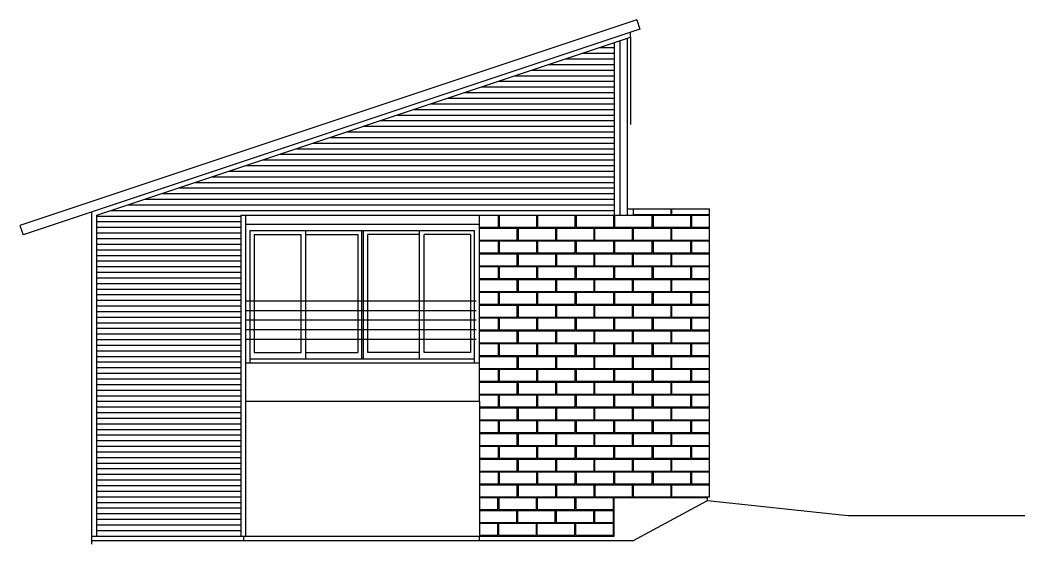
# Model space of a CAD drawing. Header units: inches. Extents: x 1334 to 5975, y 1498 to 3235.
# Drawn here: x 2204 to 2826, y 2222 to 2548 of the extents above; entities that cross this region are included whole.
import ezdxf

# ---------------------------------------------------------------- set-up
doc = ezdxf.new("R2010")
doc.units = ezdxf.units.IN
doc.header["$MEASUREMENT"] = 0
for name, color, linetype in [('blocks', 251, 'Continuous'), ('e1', 253, 'Continuous'), ('e2', 251, 'Continuous'), ('walls', 7, 'Continuous')]:
    doc.layers.add(name, color=color, linetype=linetype)

msp = doc.modelspace()

# ---------------------------------------------------------------- linework, layer by layer
at = {"layer": 'blocks'}
for p, q in [((2586.34, 2427.19), (2586.34, 2430.69)), ((2609.84, 2427.19), (2609.84, 2430.69)), ((2610.34, 2427.19), (2610.34, 2430.69)), ((2502.09, 2419.19), (2502.09, 2426.69)), ((2502.59, 2426.69), (2502.59, 2419.19)), ((2526.09, 2419.19), (2526.09, 2426.69)), ((2526.59, 2426.69), (2526.59, 2419.19)), ((2550.09, 2419.19), (2550.09, 2426.69)), ((2550.59, 2426.69), (2550.59, 2419.19)), ((2574.09, 2419.19), (2574.09, 2426.69)), ((2574.59, 2426.69), (2574.59, 2419.19)), ((2582.59, 2426.69), (2598.09, 2426.69)), ((2586.34, 2427.19), (2609.84, 2427.19)), ((2598.09, 2419.19), (2598.09, 2426.69)), ((2598.59, 2426.69), (2622.09, 2426.69)), ((2598.59, 2426.69), (2598.59, 2419.19)), ((2610.34, 2427.19), (2633.84, 2427.19)), ((2622.09, 2419.19), (2622.09, 2426.69)), ((2622.59, 2426.69), (2633.84, 2426.69)), ((2622.59, 2426.69), (2622.59, 2419.19)), ((2490.34, 2419.19), (2502.09, 2419.19)), ((2490.34, 2418.69), (2513.84, 2418.69)), ((2502.59, 2419.19), (2526.09, 2419.19)), ((2513.84, 2411.19), (2513.84, 2418.69)), ((2514.34, 2418.69), (2514.34, 2411.19)), ((2514.34, 2418.69), (2537.84, 2418.69)), ((2526.59, 2419.19), (2550.09, 2419.19)), ((2537.84, 2411.19), (2537.84, 2418.69)), ((2538.34, 2418.69), (2561.84, 2418.69)), ((2538.34, 2418.69), (2538.34, 2411.19)), ((2550.59, 2419.19), (2574.09, 2419.19)), ((2561.84, 2411.19), (2561.84, 2418.69)), ((2562.34, 2411.19), (2562.34, 2418.69)), ((2562.34, 2418.69), (2585.84, 2418.69)), ((2574.59, 2419.19), (2598.09, 2419.19)), ((2585.84, 2411.19), (2585.84, 2418.69)), ((2586.34, 2418.69), (2609.84, 2418.69)), ((2586.34, 2411.19), (2586.34, 2418.69)), ((2598.59, 2419.19), (2622.09, 2419.19)), ((2609.84, 2411.19), (2609.84, 2418.69)), ((2610.34, 2411.19), (2610.34, 2418.69)), ((2610.34, 2418.69), (2633.84, 2418.69)), ((2622.59, 2419.19), (2633.84, 2419.19)), ((2490.34, 2411.19), (2513.84, 2411.19)), ((2490.34, 2410.69), (2502.09, 2410.69)), ((2502.09, 2403.19), (2502.09, 2410.69)), ((2502.59, 2410.69), (2526.09, 2410.69)), ((2502.59, 2410.69), (2502.59, 2403.19)), ((2514.34, 2411.19), (2537.84, 2411.19)), ((2526.09, 2403.19), (2526.09, 2410.69)), ((2526.59, 2410.69), (2550.09, 2410.69)), ((2526.59, 2410.69), (2526.59, 2403.19)), ((2538.34, 2411.19), (2561.84, 2411.19)), ((2550.09, 2403.19), (2550.09, 2410.69)), ((2550.59, 2410.69), (2574.09, 2410.69)), ((2550.59, 2410.69), (2550.59, 2403.19)), ((2562.34, 2411.19), (2585.84, 2411.19)), ((2574.09, 2403.19), (2574.09, 2410.69)), ((2574.59, 2410.69), (2574.59, 2403.19)), ((2574.59, 2410.69), (2598.09, 2410.69)), ((2586.34, 2411.19), (2609.84, 2411.19)), ((2598.09, 2403.19), (2598.09, 2410.69)), ((2598.59, 2410.69), (2622.09, 2410.69)), ((2598.59, 2410.69), (2598.59, 2403.19)), ((2610.34, 2411.19), (2633.84, 2411.19)), ((2622.09, 2403.19), (2622.09, 2410.69)), ((2622.59, 2410.69), (2622.59, 2403.19)), ((2622.59, 2410.69), (2633.84, 2410.69)), ((2490.34, 2403.19), (2502.09, 2403.19)), ((2502.59, 2403.19), (2526.09, 2403.19)), ((2526.59, 2403.19), (2550.09, 2403.19)), ((2550.59, 2403.19), (2574.09, 2403.19)), ((2574.59, 2403.19), (2598.09, 2403.19)), ((2598.59, 2403.19), (2622.09, 2403.19)), ((2622.59, 2403.19), (2633.84, 2403.19)), ((2490.34, 2402.69), (2513.84, 2402.69)), ((2513.84, 2395.19), (2513.84, 2402.69)), ((2514.34, 2402.69), (2514.34, 2395.19)), ((2514.34, 2402.69), (2537.84, 2402.69)), ((2537.84, 2395.19), (2537.84, 2402.69)), ((2538.34, 2402.69), (2561.84, 2402.69)), ((2538.34, 2402.69), (2538.34, 2395.19)), ((2561.84, 2395.19), (2561.84, 2402.69)), ((2562.34, 2395.19), (2562.34, 2402.69)), ((2562.34, 2402.69), (2585.84, 2402.69)), ((2585.84, 2395.19), (2585.84, 2402.69)), ((2586.34, 2402.69), (2609.84, 2402.69)), ((2586.34, 2395.19), (2586.34, 2402.69)), ((2609.84, 2395.19), (2609.84, 2402.69)), ((2610.34, 2395.19), (2610.34, 2402.69)), ((2610.34, 2402.69), (2633.84, 2402.69)), ((2490.34, 2395.19), (2513.84, 2395.19)), ((2490.34, 2394.69), (2502.09, 2394.69)), ((2502.09, 2387.19), (2502.09, 2394.69)), ((2502.59, 2394.69), (2526.09, 2394.69)), ((2502.59, 2394.69), (2502.59, 2387.19)), ((2514.34, 2395.19), (2537.84, 2395.19)), ((2526.09, 2387.19), (2526.09, 2394.69)), ((2526.59, 2394.69), (2526.59, 2387.19)), ((2526.59, 2394.69), (2550.09, 2394.69)), ((2538.34, 2395.19), (2561.84, 2395.19)), ((2550.09, 2387.19), (2550.09, 2394.69)), ((2550.59, 2394.69), (2550.59, 2387.19)), ((2550.59, 2394.69), (2574.09, 2394.69)), ((2562.34, 2395.19), (2585.84, 2395.19)), ((2574.09, 2387.19), (2574.09, 2394.69)), ((2574.59, 2394.69), (2574.59, 2387.19)), ((2574.59, 2394.69), (2598.09, 2394.69)), ((2586.34, 2395.19), (2609.84, 2395.19)), ((2598.09, 2387.19), (2598.09, 2394.69)), ((2598.59, 2394.69), (2622.09, 2394.69)), ((2598.59, 2394.69), (2598.59, 2387.19)), ((2610.34, 2395.19), (2633.84, 2395.19)), ((2622.09, 2387.19), (2622.09, 2394.69)), ((2622.59, 2394.69), (2622.59, 2387.19)), ((2622.59, 2394.69), (2633.84, 2394.69)), ((2490.34, 2387.19), (2502.09, 2387.19)), ((2490.34, 2386.69), (2513.84, 2386.69)), ((2502.59, 2387.19), (2526.09, 2387.19)), ((2513.84, 2379.19), (2513.84, 2386.69)), ((2514.34, 2386.69), (2537.84, 2386.69)), ((2514.34, 2386.69), (2514.34, 2379.19)), ((2526.59, 2387.19), (2550.09, 2387.19)), ((2537.84, 2379.19), (2537.84, 2386.69)), ((2538.34, 2386.69), (2561.84, 2386.69)), ((2538.34, 2386.69), (2538.34, 2379.19)), ((2550.59, 2387.19), (2574.09, 2387.19)), ((2561.84, 2379.19), (2561.84, 2386.69)), ((2562.34, 2386.69), (2585.84, 2386.69)), ((2562.34, 2379.19), (2562.34, 2386.69)), ((2574.59, 2387.19), (2598.09, 2387.19)), ((2585.84, 2379.19), (2585.84, 2386.69)), ((2586.34, 2386.69), (2609.84, 2386.69)), ((2586.34, 2379.19), (2586.34, 2386.69)), ((2598.59, 2387.19), (2622.09, 2387.19)), ((2609.84, 2379.19), (2609.84, 2386.69)), ((2610.34, 2386.69), (2633.84, 2386.69)), ((2610.34, 2379.19), (2610.34, 2386.69)), ((2622.59, 2387.19), (2633.84, 2387.19)), ((2490.34, 2379.19), (2513.84, 2379.19)), ((2490.34, 2378.69), (2502.09, 2378.69)), ((2502.09, 2371.19), (2502.09, 2378.69)), ((2502.59, 2378.69), (2526.09, 2378.69)), ((2502.59, 2378.69), (2502.59, 2371.19)), ((2514.34, 2379.19), (2537.84, 2379.19)), ((2526.09, 2371.19), (2526.09, 2378.69)), ((2526.59, 2378.69), (2526.59, 2371.19)), ((2526.59, 2378.69), (2550.09, 2378.69)), ((2538.34, 2379.19), (2561.84, 2379.19)), ((2550.09, 2371.19), (2550.09, 2378.69)), ((2550.59, 2378.69), (2574.09, 2378.69)), ((2550.59, 2378.69), (2550.59, 2371.19)), ((2562.34, 2379.19), (2585.84, 2379.19)), ((2574.09, 2371.19), (2574.09, 2378.69)), ((2574.59, 2378.69), (2574.59, 2371.19)), ((2574.59, 2378.69), (2598.09, 2378.69)), ((2586.34, 2379.19), (2609.84, 2379.19)), ((2598.09, 2371.19), (2598.09, 2378.69)), ((2598.59, 2378.69), (2622.09, 2378.69)), ((2598.59, 2378.69), (2598.59, 2371.19)), ((2610.34, 2379.19), (2633.84, 2379.19)), ((2622.09, 2371.19), (2622.09, 2378.69)), ((2622.59, 2378.69), (2622.59, 2371.19)), ((2622.59, 2378.69), (2633.84, 2378.69)), ((2490.34, 2371.19), (2502.09, 2371.19)), ((2490.34, 2370.69), (2513.84, 2370.69)), ((2502.59, 2371.19), (2526.09, 2371.19)), ((2513.84, 2363.19), (2513.84, 2370.69)), ((2514.34, 2370.69), (2514.34, 2363.19)), ((2514.34, 2370.69), (2537.84, 2370.69)), ((2526.59, 2371.19), (2550.09, 2371.19)), ((2537.84, 2363.19), (2537.84, 2370.69)), ((2538.34, 2370.69), (2561.84, 2370.69)), ((2538.34, 2370.69), (2538.34, 2363.19)), ((2550.59, 2371.19), (2574.09, 2371.19)), ((2561.84, 2363.19), (2561.84, 2370.69)), ((2562.34, 2363.19), (2562.34, 2370.69)), ((2562.34, 2370.69), (2585.84, 2370.69)), ((2574.59, 2371.19), (2598.09, 2371.19)), ((2585.84, 2363.19), (2585.84, 2370.69)), ((2586.34, 2370.69), (2609.84, 2370.69)), ((2586.34, 2363.19), (2586.34, 2370.69)), ((2598.59, 2371.19), (2622.09, 2371.19)), ((2609.84, 2363.19), (2609.84, 2370.69)), ((2610.34, 2363.19), (2610.34, 2370.69)), ((2610.34, 2370.69), (2633.84, 2370.69)), ((2622.59, 2371.19), (2633.84, 2371.19)), ((2490.34, 2363.19), (2513.84, 2363.19)), ((2490.34, 2362.69), (2502.09, 2362.69)), ((2502.09, 2355.19), (2502.09, 2362.69)), ((2502.59, 2362.69), (2526.09, 2362.69)), ((2502.59, 2362.69), (2502.59, 2355.19)), ((2514.34, 2363.19), (2537.84, 2363.19)), ((2526.09, 2355.19), (2526.09, 2362.69)), ((2526.59, 2362.69), (2550.09, 2362.69)), ((2526.59, 2362.69), (2526.59, 2355.19)), ((2538.34, 2363.19), (2561.84, 2363.19)), ((2550.09, 2355.19), (2550.09, 2362.69)), ((2550.59, 2362.69), (2574.09, 2362.69)), ((2550.59, 2362.69), (2550.59, 2355.19)), ((2562.34, 2363.19), (2585.84, 2363.19)), ((2574.09, 2355.19), (2574.09, 2362.69)), ((2574.59, 2362.69), (2574.59, 2355.19)), ((2574.59, 2362.69), (2598.09, 2362.69)), ((2586.34, 2363.19), (2609.84, 2363.19)), ((2598.09, 2355.19), (2598.09, 2362.69)), ((2598.59, 2362.69), (2622.09, 2362.69)), ((2598.59, 2362.69), (2598.59, 2355.19)), ((2610.34, 2363.19), (2633.84, 2363.19)), ((2622.09, 2355.19), (2622.09, 2362.69)), ((2622.59, 2362.69), (2622.59, 2355.19)), ((2622.59, 2362.69), (2633.84, 2362.69)), ((2490.34, 2355.19), (2502.09, 2355.19)), ((2490.34, 2354.69), (2513.84, 2354.69)), ((2502.59, 2355.19), (2526.09, 2355.19)), ((2513.84, 2347.19), (2513.84, 2354.69)), ((2514.34, 2354.69), (2537.84, 2354.69)), ((2514.34, 2354.69), (2514.34, 2347.19)), ((2526.59, 2355.19), (2550.09, 2355.19)), ((2537.84, 2347.19), (2537.84, 2354.69)), ((2538.34, 2354.69), (2561.84, 2354.69)), ((2538.34, 2354.69), (2538.34, 2347.19)), ((2550.59, 2355.19), (2574.09, 2355.19)), ((2561.84, 2347.19), (2561.84, 2354.69)), ((2562.34, 2354.69), (2585.84, 2354.69)), ((2562.34, 2347.19), (2562.34, 2354.69)), ((2574.59, 2355.19), (2598.09, 2355.19)), ((2585.84, 2347.19), (2585.84, 2354.69)), ((2586.34, 2354.69), (2609.84, 2354.69)), ((2586.34, 2347.19), (2586.34, 2354.69)), ((2598.59, 2355.19), (2622.09, 2355.19)), ((2609.84, 2347.19), (2609.84, 2354.69)), ((2610.34, 2347.19), (2610.34, 2354.69)), ((2610.34, 2354.69), (2633.84, 2354.69)), ((2622.59, 2355.19), (2633.84, 2355.19)), ((2490.34, 2347.19), (2513.84, 2347.19)), ((2514.34, 2347.19), (2537.84, 2347.19)), ((2538.34, 2347.19), (2561.84, 2347.19)), ((2562.34, 2347.19), (2585.84, 2347.19)), ((2586.34, 2347.19), (2609.84, 2347.19)), ((2610.34, 2347.19), (2633.84, 2347.19)), ((2490.34, 2346.69), (2502.09, 2346.69)), ((2502.09, 2339.19), (2502.09, 2346.69)), ((2502.59, 2346.69), (2526.09, 2346.69)), ((2502.59, 2346.69), (2502.59, 2339.19)), ((2526.09, 2339.19), (2526.09, 2346.69)), ((2526.59, 2346.69), (2526.59, 2339.19)), ((2526.59, 2346.69), (2550.09, 2346.69)), ((2550.09, 2339.19), (2550.09, 2346.69)), ((2550.59, 2346.69), (2574.09, 2346.69)), ((2550.59, 2346.69), (2550.59, 2339.19)), ((2574.09, 2339.19), (2574.09, 2346.69)), ((2574.59, 2346.69), (2574.59, 2339.19)), ((2574.59, 2346.69), (2598.09, 2346.69)), ((2598.09, 2339.19), (2598.09, 2346.69)), ((2598.59, 2346.69), (2622.09, 2346.69)), ((2598.59, 2346.69), (2598.59, 2339.19)), ((2622.09, 2339.19), (2622.09, 2346.69)), ((2622.59, 2346.69), (2622.59, 2339.19)), ((2622.59, 2346.69), (2633.84, 2346.69)), ((2490.34, 2339.19), (2502.09, 2339.19)), ((2490.34, 2338.69), (2513.84, 2338.69)), ((2502.59, 2339.19), (2526.09, 2339.19)), ((2513.84, 2331.19), (2513.84, 2338.69)), ((2514.34, 2338.69), (2514.34, 2331.19)), ((2514.34, 2338.69), (2537.84, 2338.69)), ((2526.59, 2339.19), (2550.09, 2339.19)), ((2537.84, 2331.19), (2537.84, 2338.69)), ((2538.34, 2338.69), (2561.84, 2338.69)), ((2538.34, 2338.69), (2538.34, 2331.19)), ((2550.59, 2339.19), (2574.09, 2339.19)), ((2561.84, 2331.19), (2561.84, 2338.69)), ((2562.34, 2331.19), (2562.34, 2338.69)), ((2562.34, 2338.69), (2585.84, 2338.69)), ((2574.59, 2339.19), (2598.09, 2339.19)), ((2585.84, 2331.19), (2585.84, 2338.69)), ((2586.34, 2338.69), (2609.84, 2338.69)), ((2586.34, 2331.19), (2586.34, 2338.69)), ((2598.59, 2339.19), (2622.09, 2339.19)), ((2609.84, 2331.19), (2609.84, 2338.69)), ((2610.34, 2331.19), (2610.34, 2338.69)), ((2610.34, 2338.69), (2633.84, 2338.69)), ((2622.59, 2339.19), (2633.84, 2339.19)), ((2490.34, 2331.19), (2513.84, 2331.19)), ((2490.34, 2330.69), (2502.09, 2330.69)), ((2502.09, 2323.19), (2502.09, 2330.69)), ((2502.59, 2330.69), (2526.09, 2330.69)), ((2502.59, 2330.69), (2502.59, 2323.19)), ((2514.34, 2331.19), (2537.84, 2331.19)), ((2526.09, 2323.19), (2526.09, 2330.69)), ((2526.59, 2330.69), (2526.59, 2323.19)), ((2526.59, 2330.69), (2550.09, 2330.69)), ((2538.34, 2331.19), (2561.84, 2331.19)), ((2550.09, 2323.19), (2550.09, 2330.69)), ((2550.59, 2330.69), (2574.09, 2330.69)), ((2550.59, 2330.69), (2550.59, 2323.19)), ((2562.34, 2331.19), (2585.84, 2331.19)), ((2574.09, 2323.19), (2574.09, 2330.69)), ((2574.59, 2330.69), (2574.59, 2323.19)), ((2574.59, 2330.69), (2598.09, 2330.69)), ((2586.34, 2331.19), (2609.84, 2331.19)), ((2598.09, 2323.19), (2598.09, 2330.69)), ((2598.59, 2330.69), (2622.09, 2330.69)), ((2598.59, 2330.69), (2598.59, 2323.19)), ((2610.34, 2331.19), (2633.84, 2331.19)), ((2622.09, 2323.19), (2622.09, 2330.69)), ((2622.59, 2330.69), (2622.59, 2323.19)), ((2622.59, 2330.69), (2633.84, 2330.69)), ((2490.34, 2323.19), (2502.09, 2323.19)), ((2490.34, 2322.69), (2513.84, 2322.69)), ((2502.59, 2323.19), (2526.09, 2323.19)), ((2513.84, 2315.19), (2513.84, 2322.69)), ((2514.34, 2322.69), (2514.34, 2315.19)), ((2514.34, 2322.69), (2537.84, 2322.69)), ((2526.59, 2323.19), (2550.09, 2323.19)), ((2537.84, 2315.19), (2537.84, 2322.69)), ((2538.34, 2322.69), (2538.34, 2315.19)), ((2538.34, 2322.69), (2561.84, 2322.69)), ((2550.59, 2323.19), (2574.09, 2323.19)), ((2561.84, 2315.19), (2561.84, 2322.69)), ((2562.34, 2315.19), (2562.34, 2322.69)), ((2562.34, 2322.69), (2585.84, 2322.69)), ((2574.59, 2323.19), (2598.09, 2323.19)), ((2585.84, 2315.19), (2585.84, 2322.69)), ((2586.34, 2322.69), (2609.84, 2322.69)), ((2586.34, 2315.19), (2586.34, 2322.69)), ((2598.59, 2323.19), (2622.09, 2323.19)), ((2609.84, 2315.19), (2609.84, 2322.69)), ((2610.34, 2315.19), (2610.34, 2322.69)), ((2610.34, 2322.69), (2633.84, 2322.69)), ((2622.59, 2323.19), (2633.84, 2323.19)), ((2490.34, 2315.19), (2513.84, 2315.19)), ((2490.34, 2314.69), (2502.09, 2314.69)), ((2502.09, 2307.19), (2502.09, 2314.69)), ((2502.59, 2314.69), (2526.09, 2314.69)), ((2502.59, 2314.69), (2502.59, 2307.19)), ((2514.34, 2315.19), (2537.84, 2315.19)), ((2526.09, 2307.19), (2526.09, 2314.69)), ((2526.59, 2314.69), (2526.59, 2307.19)), ((2526.59, 2314.69), (2550.09, 2314.69)), ((2538.34, 2315.19), (2561.84, 2315.19)), ((2550.09, 2307.19), (2550.09, 2314.69)), ((2550.59, 2314.69), (2574.09, 2314.69)), ((2550.59, 2314.69), (2550.59, 2307.19)), ((2562.34, 2315.19), (2585.84, 2315.19)), ((2574.09, 2307.19), (2574.09, 2314.69)), ((2574.59, 2314.69), (2574.59, 2307.19)), ((2574.59, 2314.69), (2598.09, 2314.69)), ((2586.34, 2315.19), (2609.84, 2315.19)), ((2598.09, 2307.19), (2598.09, 2314.69)), ((2598.59, 2314.69), (2622.09, 2314.69)), ((2598.59, 2314.69), (2598.59, 2307.19)), ((2610.34, 2315.19), (2633.84, 2315.19)), ((2622.09, 2307.19), (2622.09, 2314.69)), ((2622.59, 2314.69), (2622.59, 2307.19)), ((2622.59, 2314.69), (2633.84, 2314.69)), ((2490.34, 2307.19), (2502.09, 2307.19)), ((2490.34, 2306.69), (2513.84, 2306.69)), ((2502.59, 2307.19), (2526.09, 2307.19)), ((2513.84, 2299.19), (2513.84, 2306.69)), ((2514.34, 2306.69), (2514.34, 2299.19)), ((2514.34, 2306.69), (2537.84, 2306.69)), ((2526.59, 2307.19), (2550.09, 2307.19)), ((2537.84, 2299.19), (2537.84, 2306.69)), ((2538.34, 2306.69), (2561.84, 2306.69)), ((2538.34, 2306.69), (2538.34, 2299.19)), ((2550.59, 2307.19), (2574.09, 2307.19)), ((2561.84, 2299.19), (2561.84, 2306.69)), ((2562.34, 2299.19), (2562.34, 2306.69)), ((2562.34, 2306.69), (2585.84, 2306.69)), ((2574.59, 2307.19), (2598.09, 2307.19)), ((2585.84, 2299.19), (2585.84, 2306.69)), ((2586.34, 2306.69), (2609.84, 2306.69)), ((2586.34, 2299.19), (2586.34, 2306.69)), ((2598.59, 2307.19), (2622.09, 2307.19)), ((2609.84, 2299.19), (2609.84, 2306.69)), ((2610.34, 2299.19), (2610.34, 2306.69)), ((2610.34, 2306.69), (2633.84, 2306.69)), ((2622.59, 2307.19), (2633.84, 2307.19)), ((2490.34, 2299.19), (2513.84, 2299.19)), ((2490.34, 2298.69), (2502.09, 2298.69)), ((2502.09, 2291.19), (2502.09, 2298.69)), ((2502.59, 2298.69), (2526.09, 2298.69)), ((2502.59, 2298.69), (2502.59, 2291.19)), ((2514.34, 2299.19), (2537.84, 2299.19)), ((2526.09, 2291.19), (2526.09, 2298.69)), ((2526.59, 2298.69), (2526.59, 2291.19)), ((2526.59, 2298.69), (2550.09, 2298.69)), ((2538.34, 2299.19), (2561.84, 2299.19)), ((2550.09, 2291.19), (2550.09, 2298.69)), ((2550.59, 2298.69), (2574.09, 2298.69)), ((2550.59, 2298.69), (2550.59, 2291.19)), ((2562.34, 2299.19), (2585.84, 2299.19)), ((2574.09, 2291.19), (2574.09, 2298.69)), ((2574.59, 2298.69), (2574.59, 2291.19)), ((2574.59, 2298.69), (2598.09, 2298.69)), ((2586.34, 2299.19), (2609.84, 2299.19)), ((2598.09, 2291.19), (2598.09, 2298.69)), ((2598.59, 2298.69), (2622.09, 2298.69)), ((2598.59, 2298.69), (2598.59, 2291.19)), ((2610.34, 2299.19), (2633.84, 2299.19)), ((2622.09, 2291.19), (2622.09, 2298.69)), ((2622.59, 2298.69), (2622.59, 2291.19)), ((2622.59, 2298.69), (2633.84, 2298.69)), ((2490.34, 2291.19), (2502.09, 2291.19)), ((2502.59, 2291.19), (2526.09, 2291.19)), ((2526.59, 2291.19), (2550.09, 2291.19)), ((2550.59, 2291.19), (2574.09, 2291.19)), ((2574.59, 2291.19), (2598.09, 2291.19)), ((2598.59, 2291.19), (2622.09, 2291.19)), ((2622.59, 2291.19), (2633.84, 2291.19)), ((2490.34, 2290.69), (2513.84, 2290.69)), ((2513.84, 2283.19), (2513.84, 2290.69)), ((2514.34, 2290.69), (2514.34, 2283.19)), ((2514.34, 2290.69), (2537.84, 2290.69)), ((2537.84, 2283.19), (2537.84, 2290.69)), ((2538.34, 2290.69), (2561.84, 2290.69)), ((2538.34, 2290.69), (2538.34, 2283.19)), ((2561.84, 2283.19), (2561.84, 2290.69)), ((2562.34, 2283.19), (2562.34, 2290.69)), ((2562.34, 2290.69), (2585.84, 2290.69)), ((2585.84, 2283.19), (2585.84, 2290.69)), ((2586.34, 2290.69), (2609.84, 2290.69)), ((2586.34, 2283.19), (2586.34, 2290.69)), ((2609.84, 2283.19), (2609.84, 2290.69)), ((2610.34, 2283.19), (2610.34, 2290.69)), ((2610.34, 2290.69), (2633.84, 2290.69)), ((2490.34, 2283.19), (2513.84, 2283.19)), ((2490.34, 2282.69), (2502.09, 2282.69)), ((2502.09, 2275.19), (2502.09, 2282.69)), ((2502.59, 2282.69), (2526.09, 2282.69)), ((2502.59, 2282.69), (2502.59, 2275.19)), ((2514.34, 2283.19), (2537.84, 2283.19)), ((2526.09, 2275.19), (2526.09, 2282.69)), ((2526.59, 2282.69), (2526.59, 2275.19)), ((2526.59, 2282.69), (2550.09, 2282.69)), ((2538.34, 2283.19), (2561.84, 2283.19)), ((2550.09, 2275.19), (2550.09, 2282.69)), ((2550.59, 2282.69), (2574.09, 2282.69)), ((2550.59, 2282.69), (2550.59, 2275.19)), ((2562.34, 2283.19), (2585.84, 2283.19)), ((2574.09, 2275.19), (2574.09, 2282.69)), ((2574.59, 2282.69), (2574.59, 2275.19)), ((2574.59, 2282.69), (2598.09, 2282.69)), ((2586.34, 2283.19), (2609.84, 2283.19)), ((2598.09, 2275.19), (2598.09, 2282.69)), ((2598.59, 2282.69), (2622.09, 2282.69)), ((2598.59, 2282.69), (2598.59, 2275.19)), ((2610.34, 2283.19), (2633.84, 2283.19)), ((2622.09, 2275.19), (2622.09, 2282.69)), ((2622.59, 2282.69), (2622.59, 2275.19)), ((2622.59, 2282.69), (2633.84, 2282.69)), ((2490.34, 2275.19), (2502.09, 2275.19)), ((2490.34, 2274.69), (2513.84, 2274.69)), ((2502.59, 2275.19), (2526.09, 2275.19)), ((2513.84, 2267.19), (2513.84, 2274.69)), ((2514.34, 2274.69), (2537.84, 2274.69)), ((2514.34, 2274.69), (2514.34, 2267.19)), ((2526.59, 2275.19), (2550.09, 2275.19)), ((2537.84, 2267.19), (2537.84, 2274.69)), ((2538.34, 2274.69), (2561.84, 2274.69)), ((2538.34, 2274.69), (2538.34, 2267.19)), ((2550.59, 2275.19), (2574.09, 2275.19)), ((2561.84, 2267.19), (2561.84, 2274.69)), ((2562.34, 2274.69), (2585.84, 2274.69)), ((2562.34, 2267.19), (2562.34, 2274.69)), ((2574.59, 2275.19), (2598.09, 2275.19)), ((2585.84, 2267.19), (2585.84, 2274.69)), ((2586.34, 2274.69), (2609.84, 2274.69)), ((2586.34, 2267.19), (2586.34, 2274.69)), ((2598.59, 2275.19), (2622.09, 2275.19)), ((2609.84, 2267.19), (2609.84, 2274.69)), ((2610.34, 2267.19), (2610.34, 2274.69)), ((2610.34, 2274.69), (2633.84, 2274.69)), ((2622.59, 2275.19), (2633.84, 2275.19)), ((2490.34, 2267.19), (2513.84, 2267.19)), ((2490.34, 2266.69), (2502.09, 2266.69)), ((2502.09, 2259.19), (2502.09, 2266.69)), ((2502.59, 2266.69), (2526.09, 2266.69)), ((2502.59, 2266.69), (2502.59, 2259.19)), ((2514.34, 2267.19), (2537.84, 2267.19)), ((2526.09, 2259.19), (2526.09, 2266.69)), ((2526.59, 2266.69), (2550.09, 2266.69)), ((2526.59, 2266.69), (2526.59, 2259.19)), ((2538.34, 2267.19), (2561.84, 2267.19)), ((2550.09, 2259.19), (2550.09, 2266.69)), ((2550.59, 2266.69), (2574.09, 2266.69)), ((2550.59, 2266.69), (2550.59, 2259.19)), ((2562.34, 2267.19), (2585.84, 2267.19)), ((2574.09, 2259.19), (2574.09, 2266.69)), ((2574.59, 2266.69), (2574.59, 2259.19)), ((2574.59, 2266.69), (2598.09, 2266.69)), ((2586.34, 2267.19), (2609.84, 2267.19)), ((2598.09, 2259.19), (2598.09, 2266.69)), ((2598.59, 2266.69), (2622.09, 2266.69)), ((2598.59, 2266.69), (2598.59, 2259.19)), ((2610.34, 2267.19), (2633.84, 2267.19)), ((2622.09, 2259.19), (2622.09, 2266.69)), ((2622.59, 2266.69), (2622.59, 2259.19)), ((2622.59, 2266.69), (2633.84, 2266.69)), ((2490.34, 2259.19), (2502.09, 2259.19)), ((2490.34, 2258.69), (2513.84, 2258.69)), ((2502.59, 2259.19), (2526.09, 2259.19)), ((2513.84, 2251.19), (2513.84, 2258.69)), ((2514.34, 2258.69), (2514.34, 2251.19)), ((2514.34, 2258.69), (2537.84, 2258.69)), ((2526.59, 2259.19), (2550.09, 2259.19)), ((2537.84, 2251.19), (2537.84, 2258.69)), ((2538.34, 2258.69), (2561.84, 2258.69)), ((2538.34, 2258.69), (2538.34, 2251.19)), ((2550.59, 2259.19), (2574.09, 2259.19)), ((2561.84, 2251.19), (2561.84, 2258.69)), ((2562.34, 2258.69), (2585.84, 2258.69)), ((2562.34, 2258.69), (2562.34, 2251.19)), ((2574.59, 2259.19), (2598.09, 2259.19)), ((2585.84, 2251.19), (2585.84, 2258.69)), ((2586.34, 2258.69), (2609.84, 2258.69)), ((2586.34, 2251.19), (2586.34, 2258.69)), ((2598.59, 2259.19), (2622.09, 2259.19)), ((2609.84, 2251.19), (2609.84, 2258.69)), ((2610.34, 2258.69), (2633.84, 2258.69)), ((2610.34, 2251.19), (2610.34, 2258.69)), ((2622.59, 2259.19), (2633.84, 2259.19)), ((2490.34, 2251.19), (2513.84, 2251.19)), ((2490.34, 2250.69), (2501.84, 2250.69)), ((2501.84, 2243.19), (2501.84, 2250.69)), ((2502.34, 2250.69), (2525.84, 2250.69)), ((2502.34, 2250.69), (2502.34, 2243.19)), ((2514.34, 2251.19), (2537.84, 2251.19)), ((2525.84, 2243.19), (2525.84, 2250.69)), ((2526.34, 2250.69), (2549.84, 2250.69)), ((2526.34, 2250.69), (2526.34, 2243.19)), ((2538.34, 2251.19), (2561.84, 2251.19)), ((2549.84, 2243.19), (2549.84, 2250.69)), ((2550.34, 2250.69), (2573.84, 2250.69)), ((2550.34, 2250.69), (2550.34, 2243.19)), ((2562.34, 2251.19), (2585.84, 2251.19)), ((2573.84, 2243.19), (2573.84, 2250.69)), ((2586.34, 2251.19), (2609.84, 2251.19)), ((2610.34, 2251.19), (2633.84, 2251.19)), ((2490.34, 2243.19), (2501.84, 2243.19)), ((2490.34, 2242.69), (2513.59, 2242.69)), ((2502.34, 2243.19), (2525.84, 2243.19)), ((2513.59, 2235.19), (2513.59, 2242.69)), ((2514.09, 2242.69), (2514.09, 2235.19)), ((2514.09, 2242.69), (2537.59, 2242.69)), ((2526.34, 2243.19), (2549.84, 2243.19)), ((2537.59, 2235.19), (2537.59, 2242.69)), ((2538.09, 2242.69), (2538.09, 2235.19)), ((2538.09, 2242.69), (2561.59, 2242.69)), ((2550.34, 2243.19), (2573.84, 2243.19)), ((2561.59, 2235.19), (2561.59, 2242.69)), ((2562.09, 2242.69), (2562.09, 2235.19)), ((2562.09, 2242.69), (2573.84, 2242.69)), ((2573.84, 2235.19), (2573.84, 2242.69)), ((2490.34, 2235.19), (2513.59, 2235.19)), ((2514.09, 2235.19), (2537.59, 2235.19)), ((2538.09, 2235.19), (2561.59, 2235.19)), ((2562.09, 2235.19), (2573.84, 2235.19)), ((2490.34, 2234.69), (2501.84, 2234.69)), ((2501.84, 2227.19), (2501.84, 2234.69)), ((2502.34, 2234.69), (2525.84, 2234.69)), ((2502.34, 2227.19), (2502.34, 2234.69)), ((2525.84, 2227.19), (2525.84, 2234.69)), ((2526.34, 2234.69), (2549.84, 2234.69)), ((2526.34, 2227.19), (2526.34, 2234.69)), ((2549.84, 2227.19), (2549.84, 2234.69)), ((2550.34, 2234.69), (2573.84, 2234.69)), ((2550.34, 2227.19), (2550.34, 2234.69)), ((2573.84, 2227.19), (2573.84, 2234.69)), ((2490.34, 2227.19), (2501.84, 2227.19)), ((2502.34, 2227.19), (2525.84, 2227.19)), ((2526.34, 2227.19), (2549.84, 2227.19)), ((2550.34, 2227.19), (2573.84, 2227.19))]:
    msp.add_line(p, q, dxfattribs=at)
at = {"layer": 'e1'}
for p, q in [((2490.34, 2310.69), (2490.34, 2426.69)), ((2344.71, 2334.69), (2490.34, 2334.69))]:
    msp.add_line(p, q, dxfattribs=at)
at = {"layer": 'e2'}
for p, q in [((2251.59, 2426.69), (2582.59, 2537.03)), ((2574.59, 2426.69), (2574.59, 2534.36)), ((2578.09, 2426.69), (2578.09, 2535.53)), ((2584.59, 2537.69), (2584.59, 2483.36)), ((2554.59, 2527.69), (2574.59, 2527.69)), ((2565.09, 2531.19), (2574.59, 2531.19)), ((2544.09, 2524.19), (2574.59, 2524.19)), ((2523.09, 2517.19), (2574.59, 2517.19)), ((2533.59, 2520.69), (2574.59, 2520.69)), ((2502.09, 2510.19), (2574.59, 2510.19)), ((2512.59, 2513.69), (2574.59, 2513.69)), ((2481.09, 2503.19), (2574.59, 2503.19)), ((2491.59, 2506.69), (2574.59, 2506.69)), ((2470.59, 2499.69), (2574.59, 2499.69)), ((2449.59, 2492.69), (2574.59, 2492.69)), ((2460.09, 2496.19), (2574.59, 2496.19)), ((2428.59, 2485.69), (2574.59, 2485.69)), ((2439.09, 2489.19), (2574.59, 2489.19)), ((2407.59, 2478.69), (2574.59, 2478.69)), ((2418.09, 2482.19), (2574.59, 2482.19)), ((2386.59, 2471.69), (2574.59, 2471.69)), ((2397.09, 2475.19), (2574.59, 2475.19)), ((2376.09, 2468.19), (2574.59, 2468.19)), ((2355.09, 2461.19), (2574.59, 2461.19)), ((2365.59, 2464.69), (2574.59, 2464.69)), ((2334.09, 2454.19), (2574.59, 2454.19)), ((2344.59, 2457.69), (2574.59, 2457.69)), ((2313.09, 2447.19), (2574.59, 2447.19)), ((2323.59, 2450.69), (2574.59, 2450.69)), ((2302.59, 2443.69), (2574.59, 2443.69)), ((2281.59, 2436.69), (2574.59, 2436.69)), ((2292.09, 2440.19), (2574.59, 2440.19)), ((2260.59, 2429.69), (2574.59, 2429.69)), ((2271.09, 2433.19), (2574.59, 2433.19)), ((2251.59, 2226.69), (2251.59, 2426.69)), ((2251.59, 2426.19), (2341.59, 2426.19)), ((2251.59, 2422.69), (2341.59, 2422.69)), ((2341.59, 2226.69), (2341.59, 2426.69)), ((2341.59, 2426.69), (2344.59, 2426.69)), ((2251.59, 2419.19), (2341.59, 2419.19)), ((2251.59, 2415.69), (2341.59, 2415.69)), ((2344.59, 2421.15), (2490.34, 2421.15)), ((2347.21, 2417.19), (2487.21, 2417.19)), ((2347.21, 2334.69), (2347.21, 2417.19)), ((2382.09, 2337.19), (2382.09, 2417.19)), ((2416.97, 2337.19), (2416.97, 2417.19)), ((2417.97, 2337.19), (2417.97, 2417.19)), ((2452.84, 2337.19), (2452.84, 2417.19)), ((2487.21, 2334.69), (2487.21, 2417.19)), ((2251.59, 2412.19), (2341.59, 2412.19)), ((2349.71, 2414.69), (2349.71, 2341.19)), ((2349.71, 2414.69), (2379.09, 2414.69)), ((2379.09, 2341.19), (2379.09, 2414.69)), ((2382.09, 2414.69), (2414.47, 2414.69)), ((2414.47, 2414.69), (2414.47, 2341.19)), ((2420.47, 2414.69), (2420.47, 2341.19)), ((2452.84, 2414.69), (2420.47, 2414.69)), ((2455.84, 2341.19), (2455.84, 2414.69)), ((2484.71, 2414.69), (2455.84, 2414.69)), ((2484.71, 2414.69), (2484.71, 2341.19)), ((2251.59, 2408.69), (2341.59, 2408.69)), ((2251.59, 2405.19), (2341.59, 2405.19)), ((2251.59, 2401.69), (2341.59, 2401.69)), ((2251.59, 2398.19), (2341.59, 2398.19)), ((2251.59, 2394.69), (2341.59, 2394.69)), ((2251.59, 2391.19), (2341.59, 2391.19)), ((2251.59, 2387.69), (2341.59, 2387.69)), ((2251.59, 2384.19), (2341.59, 2384.19)), ((2251.59, 2380.69), (2341.59, 2380.69)), ((2251.59, 2377.19), (2341.59, 2377.19)), ((2251.59, 2373.69), (2341.59, 2373.69)), ((2488.34, 2373.19), (2344.59, 2373.19)), ((2251.59, 2370.19), (2341.59, 2370.19)), ((2251.59, 2366.69), (2341.59, 2366.69)), ((2488.34, 2367.19), (2344.59, 2367.19)), ((2251.59, 2363.19), (2341.59, 2363.19)), ((2251.59, 2359.69), (2341.59, 2359.69)), ((2488.34, 2361.19), (2344.59, 2361.19)), ((2251.59, 2356.19), (2341.59, 2356.19)), ((2488.34, 2355.19), (2344.59, 2355.19)), ((2251.59, 2352.69), (2341.59, 2352.69)), ((2251.59, 2349.19), (2341.59, 2349.19)), ((2488.34, 2349.19), (2344.59, 2349.19)), ((2251.59, 2345.69), (2341.59, 2345.69)), ((2251.59, 2342.19), (2341.59, 2342.19)), ((2349.71, 2341.19), (2379.09, 2341.19)), ((2382.09, 2341.19), (2414.47, 2341.19)), ((2452.84, 2341.19), (2420.47, 2341.19)), ((2484.71, 2341.19), (2455.84, 2341.19)), ((2251.59, 2338.69), (2341.59, 2338.69)), ((2251.59, 2335.19), (2341.59, 2335.19)), ((2347.21, 2337.19), (2487.21, 2337.19)), ((2251.59, 2331.69), (2341.59, 2331.69)), ((2251.59, 2328.19), (2341.59, 2328.19)), ((2251.59, 2324.69), (2341.59, 2324.69)), ((2251.59, 2321.19), (2341.59, 2321.19)), ((2251.59, 2317.69), (2341.59, 2317.69)), ((2251.59, 2314.19), (2341.59, 2314.19)), ((2251.59, 2310.69), (2341.59, 2310.69)), ((2251.59, 2307.19), (2341.59, 2307.19)), ((2251.59, 2303.69), (2341.59, 2303.69)), ((2251.59, 2300.19), (2341.59, 2300.19)), ((2251.59, 2296.69), (2341.59, 2296.69)), ((2251.59, 2293.19), (2341.59, 2293.19)), ((2251.59, 2289.69), (2341.59, 2289.69)), ((2251.59, 2286.19), (2341.59, 2286.19)), ((2251.59, 2282.69), (2341.59, 2282.69)), ((2251.59, 2279.19), (2341.59, 2279.19)), ((2251.59, 2275.69), (2341.59, 2275.69)), ((2251.59, 2272.19), (2341.59, 2272.19)), ((2251.59, 2268.69), (2341.59, 2268.69)), ((2251.59, 2265.19), (2341.59, 2265.19)), ((2251.59, 2261.69), (2341.59, 2261.69)), ((2251.59, 2258.19), (2341.59, 2258.19)), ((2251.59, 2254.69), (2341.59, 2254.69)), ((2251.59, 2251.19), (2341.59, 2251.19)), ((2251.59, 2247.69), (2341.59, 2247.69)), ((2574.34, 2250.69), (2632.59, 2250.69)), ((2574.34, 2226.69), (2574.34, 2250.69)), ((2251.59, 2244.19), (2341.59, 2244.19)), ((2251.59, 2240.69), (2341.59, 2240.69)), ((2251.59, 2237.19), (2341.59, 2237.19)), ((2720.04, 2239.57), (3973.31, 2239.57)), ((2251.59, 2233.69), (2341.59, 2233.69)), ((2251.59, 2230.19), (2341.59, 2230.19)), ((2248.59, 2226.69), (2490.09, 2226.69)), ((2343.21, 2226.69), (2343.21, 2223.69)), ((2490.09, 2226.69), (2574.34, 2226.69)), ((2490.09, 2226.69), (2490.09, 2223.69))]:
    msp.add_line(p, q, dxfattribs=at)
at = {"layer": 'walls'}
for p, q in [((2588.38, 2548.44), (2203.7, 2420.22)), ((2588.38, 2548.44), (2590.28, 2542.75)), ((2590.28, 2542.75), (2205.6, 2414.52)), ((2584.59, 2537.69), (2584.59, 2540.85)), ((2582.59, 2537.03), (2584.59, 2537.69)), ((2582.59, 2426.69), (2582.59, 2537.03)), ((2248.59, 2221.69), (2248.59, 2428.85)), ((2582.59, 2430.69), (2609.84, 2430.69)), ((2610.34, 2430.69), (2633.84, 2430.69)), ((2633.84, 2251.19), (2633.84, 2430.69)), ((2344.59, 2226.69), (2344.59, 2426.69)), ((2344.59, 2426.69), (2582.59, 2426.69)), ((2203.7, 2420.22), (2205.6, 2414.52)), ((2344.59, 2310.69), (2490.34, 2310.69)), ((2490.34, 2310.69), (2490.34, 2226.69)), ((2585.92, 2223.69), (2632.59, 2248.74)), ((2632.59, 2248.74), (2632.59, 2250.69)), ((2632.59, 2248.74), (2720.04, 2239.57)), ((2585.92, 2223.69), (2248.59, 2223.69))]:
    msp.add_line(p, q, dxfattribs=at)

doc.saveas('drawing.dxf')
